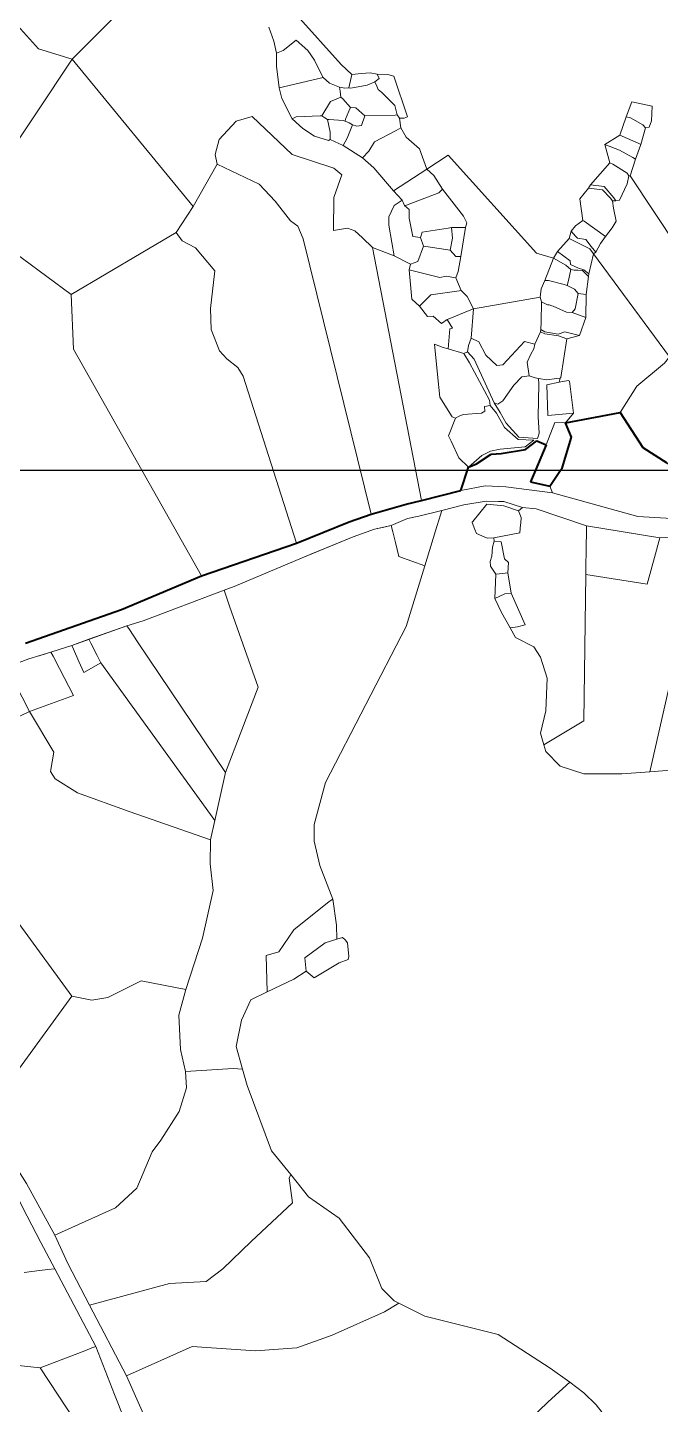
# Model space of a CAD drawing. Header units: metres. Extents: x 548568 to 557107, y 1817749 to 1829427.
# Drawn here: x 552610 to 552936, y 1822519 to 1823228 of the extents above; entities that cross this region are included whole.
import ezdxf

# ---------------------------------------------------------------- set-up
doc = ezdxf.new("R2010")
doc.units = ezdxf.units.M
doc.header["$LTSCALE"] = 28
doc.linetypes.add('LONG_DASHED', pattern=[7.5, 6, -1.5])
for name, color, linetype, lineweight in [('10', 7, 'Continuous', 13), ('23', 7, 'Continuous', 13), ('31', 7, 'Continuous', 13), ('34', 7, 'LONG_DASHED', 40), ('54', 7, 'Continuous', 25)]:
    doc.layers.add(name, color=color, linetype=linetype, lineweight=lineweight)

msp = doc.modelspace()

# ---------------------------------------------------------------- linework, layer by layer
at = {"layer": '10'}
for p, q in [((552595.83, 1823155.82), (552633.04, 1823211.65)), ((552695.26, 1823135.81), (552633.04, 1823211.65)), ((552739.54, 1823196.98), (552762.27, 1823202.21)), ((552800.27, 1823183.09), (552801.49, 1823181.22)), ((552802.2, 1823176.35), (552801.49, 1823181.22)), ((552914.91, 1823172.53), (552907.18, 1823167.67)), ((552925.69, 1823167.79), (552928.22, 1823176.36)), ((552772.53, 1823167.25), (552765.91, 1823170.23)), ((552782.45, 1823160.87), (552772.53, 1823167.25)), ((552907.18, 1823167.67), (552909.75, 1823158.25)), ((552909.75, 1823158.25), (552899.81, 1823146.91)), ((552707.67, 1823157.59), (552695.26, 1823135.81)), ((552815.57, 1823154.96), (552798.45, 1823143.81)), ((552919.57, 1823151.66), (552920.22, 1823151.61)), ((552802.97, 1823139.02), (552798.45, 1823143.81)), ((552898.92, 1823145.29), (552899.81, 1823146.91)), ((552804.06, 1823136.28), (552802.97, 1823139.02)), ((552912.97, 1823138.74), (552911.21, 1823138.75)), ((552695.26, 1823135.81), (552686.52, 1823122.42)), ((552686.52, 1823122.42), (552632.59, 1823090.53)), ((552835.47, 1823125.03), (552828.28, 1823124.91)), ((552835.47, 1823125.03), (552833.15, 1823109.99)), ((552888.88, 1823119.25), (552889.9, 1823123.04)), ((552591.55, 1823120.78), (552632.59, 1823090.53)), ((552812.36, 1823119.92), (552813.91, 1823115.36)), ((552888.88, 1823119.25), (552882.87, 1823112.66)), ((552798.81, 1823110.4), (552787.7, 1823114.62)), ((552787.7, 1823114.62), (552812.79, 1822984.49)), ((552798.81, 1823110.4), (552807.25, 1823106.14)), ((552876.4, 1823097.71), (552880.81, 1823109.2)), ((552882.87, 1823112.66), (552880.81, 1823109.2)), ((552902.64, 1823112.33), (552901.37, 1823111.45)), ((552806.47, 1823103.26), (552807.25, 1823106.14)), ((552898.98, 1823101.05), (552898.79, 1823099.69)), ((552833.33, 1823092.52), (552830.46, 1823099)), ((552873.88, 1823089.17), (552839.71, 1823083.09)), ((552873.88, 1823089.17), (552874.58, 1823086.73)), ((552897.64, 1823090.45), (552897.41, 1823078.6)), ((552839.71, 1823083.09), (552838.38, 1823067.96)), ((552897.41, 1823078.6), (552890.43, 1823081.24)), ((552894.2, 1823069.43), (552897.41, 1823078.6)), ((552871.29, 1823064.84), (552874.19, 1823071.25)), ((552874.19, 1823071.25), (552874.3, 1823072.53)), ((552887.6, 1823067.74), (552894.2, 1823069.43)), ((552834.7, 1823060.1), (552826.51, 1823062.56)), ((552915.16, 1823029.74), (552886.94, 1823024.37)), ((552915.16, 1823029.74), (552886.94, 1823024.37)), ((552886.94, 1823024.37), (552891.03, 1823029.34)), ((552871.55, 1823000), (552877.02, 1823013.15)), ((552872.3, 1823015.16), (552877.02, 1823013.15)), ((552837.14, 1823001.57), (552833.11, 1822989.57)), ((552884.48, 1823000), (552878.9, 1822991.73)), ((552878.9, 1822991.73), (552880.32, 1822988.39)), ((552862.76, 1822979.04), (552864.91, 1822980.84)), ((552850.24, 1822963.55), (552850.18, 1822965.2)), ((552850.57, 1822934.01), (552851.1, 1822946.46)), ((552857.29, 1822947.1), (552859.02, 1822936.65)), ((552897.42, 1822946.3), (552929.04, 1822941.4)), ((552647.77, 1822900.79), (552706.43, 1822819.61)), ((552611.16, 1822875.81), (552633.67, 1822883.98)), ((552597.55, 1822869.2), (552611.16, 1822875.81)), ((552875.85, 1822858.56), (552876.84, 1822855.09)), ((552876.84, 1822855.09), (552884.26, 1822847.65)), ((552884.26, 1822847.65), (552896.42, 1822843.6)), ((552930.49, 1822844.76), (552949.76, 1822846.3)), ((552706.43, 1822819.61), (552711.97, 1822844.27)), ((552896.42, 1822843.6), (552916, 1822843.6)), ((552916, 1822843.6), (552930.49, 1822844.76)), ((552704.3, 1822809.66), (552706.43, 1822819.61)), ((552769.32, 1822758.45), (552763.25, 1822756.68)), ((552632.8, 1822729.11), (552587.71, 1822667.22)), ((552793.78, 1822566.57), (552801.27, 1822571.04)), ((552616.55, 1822537.72), (552634.81, 1822510.15))]:
    msp.add_line(p, q, dxfattribs=at)
for points in [[(552633.04, 1823211.65), (552615.67, 1823217.08), (552580.01, 1823256.69), (552570.55, 1823285.07), (552552.56, 1823283.69), (552540.63, 1823280.53)], [(552633.04, 1823211.65), (552653.7, 1823232.26), (552676.43, 1823241.38), (552709.51, 1823263.43)], [(552776.97, 1823203.79), (552771.43, 1823208.9), (552748.63, 1823234.38)], [(552734.33, 1823228.09), (552736.77, 1823220.97), (552738.21, 1823214.78)], [(552738.21, 1823214.78), (552738.14, 1823208.14), (552739.54, 1823196.98)], [(552762.27, 1823202.21), (552760.88, 1823204.86), (552757.82, 1823211.24), (552754.35, 1823216.13), (552748.42, 1823221.45), (552741.64, 1823216.19), (552738.21, 1823214.78)], [(552770.62, 1823197.22), (552765.46, 1823199.25), (552762.27, 1823202.21)], [(552776.97, 1823203.79), (552776.72, 1823202.24), (552775.39, 1823196.86)], [(552790.11, 1823203.96), (552786.41, 1823204.72), (552782.01, 1823204.36), (552776.97, 1823203.79)], [(552788.77, 1823199.96), (552791.02, 1823201.75), (552790.11, 1823203.96)], [(552801.49, 1823181.22), (552803.88, 1823181.33), (552805.73, 1823181.95), (552798.62, 1823203), (552795.58, 1823203.81), (552790.11, 1823203.96)], [(552739.54, 1823196.98), (552740.94, 1823191.38), (552746.23, 1823180.98)], [(552775.39, 1823196.86), (552773.39, 1823196.68), (552770.62, 1823197.22)], [(552770.62, 1823197.22), (552770.96, 1823195.15), (552771.26, 1823192.04)], [(552788.77, 1823199.96), (552784.9, 1823198.32), (552776.57, 1823196.74), (552775.39, 1823196.86)], [(552800.27, 1823183.09), (552799.1, 1823187.78), (552792.27, 1823194.65), (552790.54, 1823196.09), (552789.9, 1823197.76), (552788.77, 1823199.96)], [(552771.26, 1823192.04), (552765.94, 1823189.93), (552761.62, 1823182.43)], [(552771.26, 1823192.04), (552772.4, 1823191.18), (552776.29, 1823186.71)], [(552776.29, 1823186.71), (552775.5, 1823184.96), (552773.8, 1823180.7), (552773.62, 1823179.8)], [(552783.76, 1823182.43), (552779, 1823186.69), (552776.29, 1823186.71)], [(552928.22, 1823176.36), (552930, 1823176.58), (552931.34, 1823179.84), (552931.54, 1823187.43), (552921.16, 1823189.7), (552918.29, 1823182.01), (552914.91, 1823172.53)], [(552787.7, 1823114.62), (552782.51, 1823119.66), (552778.53, 1823123.32), (552774.85, 1823124.65), (552767.56, 1823123.43), (552767.66, 1823140.4), (552771.83, 1823152.2), (552767.79, 1823155.56), (552746.33, 1823162.67), (552725.77, 1823182.19), (552717.53, 1823179.82), (552708.71, 1823170.36), (552706.57, 1823162.58), (552707.67, 1823157.59)], [(552761.62, 1823182.43), (552760.63, 1823182.49), (552748.35, 1823181.95), (552746.23, 1823180.98)], [(552746.23, 1823180.98), (552751.71, 1823175.89), (552757.74, 1823171.95), (552764.93, 1823169.8), (552765.91, 1823170.23)], [(552761.62, 1823182.43), (552763.13, 1823181.46), (552764.41, 1823180.58)], [(552764.41, 1823180.58), (552765.28, 1823180.67), (552772.55, 1823180.03), (552773.62, 1823179.8)], [(552764.41, 1823180.58), (552765.78, 1823174.13), (552765.91, 1823170.23)], [(552773.62, 1823179.8), (552775.71, 1823178.97), (552777.3, 1823177.82)], [(552777.3, 1823177.82), (552779.5, 1823177.1), (552781.93, 1823177.56), (552783.76, 1823182.43)], [(552783.76, 1823182.43), (552799.3, 1823182.85), (552800.27, 1823183.09)], [(552928.22, 1823176.36), (552926.84, 1823177.91), (552920.45, 1823181.55), (552918.29, 1823182.01)], [(552777.3, 1823177.82), (552774.68, 1823171.07), (552772.53, 1823167.25)], [(552802.2, 1823176.35), (552799.81, 1823174.95), (552788.59, 1823169.08), (552785.79, 1823164.34), (552782.45, 1823160.87)], [(552802.2, 1823176.35), (552804.97, 1823171.51), (552811.79, 1823165.54), (552815.57, 1823154.96)], [(552925.69, 1823167.79), (552924.33, 1823168.44), (552916.23, 1823172.04), (552914.91, 1823172.53)], [(552923.1, 1823160.19), (552921.73, 1823161.03), (552914.86, 1823164.75), (552907.18, 1823167.67)], [(552920.22, 1823151.61), (552923.1, 1823160.19), (552925.69, 1823167.79)], [(552782.45, 1823160.87), (552788.38, 1823155.68), (552798.45, 1823143.81)], [(552880.81, 1823109.2), (552872.08, 1823111.74), (552826.66, 1823162.17), (552815.57, 1823154.96)], [(552919.57, 1823151.66), (552918.66, 1823152.99), (552911.4, 1823157.62), (552909.75, 1823158.25)], [(552707.67, 1823157.59), (552729.38, 1823147.26), (552737.59, 1823138.54), (552745.48, 1823128.36), (552749.24, 1823125.62), (552751.93, 1823119.08), (552786.92, 1822977.29)], [(552815.57, 1823154.96), (552819.24, 1823151.77), (552823.73, 1823144.66)], [(552912.97, 1823138.74), (552914.78, 1823139.12), (552918.66, 1823147.46), (552919.57, 1823151.66)], [(552980.2, 1823071.89), (552969.09, 1823078.18), (552920.22, 1823151.61)], [(552823.73, 1823144.66), (552821.8, 1823142.83), (552805.07, 1823136.48), (552804.06, 1823136.28)], [(552835.47, 1823125.03), (552836.13, 1823127.4), (552834.47, 1823130.76), (552823.73, 1823144.66)], [(552898.92, 1823145.29), (552894.31, 1823139.76), (552895.93, 1823128.53)], [(552911.21, 1823138.75), (552910.03, 1823140.28), (552906.11, 1823144.32), (552898.92, 1823145.29)], [(552899.81, 1823146.91), (552906.9, 1823146.08), (552911.87, 1823140.26), (552912.97, 1823138.74)], [(552802.97, 1823139.02), (552798.88, 1823136.36), (552796.04, 1823130.52), (552796, 1823126.13), (552797.57, 1823117.26), (552798.81, 1823110.4)], [(552907.62, 1823120.4), (552911.03, 1823124.74), (552913, 1823128.34), (552911.75, 1823134.89), (552911.21, 1823138.75)], [(552804.06, 1823136.28), (552806.49, 1823134.18), (552806.54, 1823129.84), (552808.39, 1823120.3), (552812.36, 1823119.92)], [(552748.47, 1822962.39), (552721.1, 1823048.36), (552718.33, 1823052.86), (552712.62, 1823057.35), (552708.89, 1823061.54), (552704.54, 1823072.41), (552704.33, 1823083.21), (552706.4, 1823102.63), (552696.51, 1823114.47), (552689.64, 1823118.1), (552686.52, 1823122.42)], [(552828.28, 1823124.91), (552826.65, 1823124.63), (552813.13, 1823122.52), (552812.36, 1823119.92)], [(552827.65, 1823113.28), (552828.9, 1823119.44), (552828.28, 1823124.91)], [(552895.93, 1823128.53), (552892.18, 1823125.9), (552889.9, 1823123.04)], [(552889.9, 1823123.04), (552892.09, 1823120.6), (552893.17, 1823119.56), (552897.39, 1823118.77), (552900.21, 1823115.19), (552902.64, 1823112.33)], [(552907.62, 1823120.4), (552896.54, 1823128.26), (552895.93, 1823128.53)], [(552807.25, 1823106.14), (552810.91, 1823107.53), (552813.91, 1823115.36)], [(552813.91, 1823115.36), (552816.26, 1823114.96), (552827.65, 1823113.28)], [(552901.37, 1823111.45), (552899.55, 1823113.95), (552889.58, 1823118.98), (552888.88, 1823119.25)], [(552902.64, 1823112.33), (552904.98, 1823116.72), (552907.62, 1823120.4)], [(552833.15, 1823109.99), (552830.6, 1823110.12), (552827.65, 1823113.28)], [(552830.46, 1823099), (552831.72, 1823102.3), (552833.15, 1823109.99)], [(552889.76, 1823103.31), (552887.25, 1823105.68), (552880.81, 1823109.2)], [(552882.87, 1823112.66), (552889.45, 1823107.84), (552889.64, 1823105.95), (552893.71, 1823104.04), (552896.47, 1823103.2), (552898.98, 1823101.05), (552901.37, 1823111.45)], [(552915.16, 1823029.74), (552923.67, 1823043.36), (552938.03, 1823055.05), (552940.5, 1823058.33), (552901.37, 1823111.45)], [(552811.9, 1823084.45), (552807.95, 1823088.12), (552806.47, 1823103.26)], [(552830.46, 1823099), (552825.55, 1823099.86), (552822.35, 1823099.25), (552806.47, 1823103.26)], [(552887.8, 1823095.15), (552888.47, 1823097.73), (552889.76, 1823103.31)], [(552898.79, 1823099.69), (552895.83, 1823102.83), (552893.32, 1823102.97), (552891.54, 1823103.03), (552889.76, 1823103.31)], [(552876.4, 1823097.71), (552874.47, 1823093.4), (552873.88, 1823089.17)], [(552887.8, 1823095.15), (552886.37, 1823095.56), (552878.22, 1823097.74), (552876.4, 1823097.71)], [(552893.5, 1823091.07), (552891.55, 1823093.3), (552887.8, 1823095.15)], [(552890.43, 1823081.24), (552891.93, 1823083.13), (552893.5, 1823091.07), (552897.64, 1823090.45), (552898.79, 1823099.69)], [(552632.59, 1823090.53), (552633.8, 1823062.26), (552699.61, 1822945.7)], [(552833.33, 1823092.52), (552832.22, 1823092.41), (552817.75, 1823090.31), (552813.96, 1823086.54), (552811.9, 1823084.45)], [(552839.71, 1823083.09), (552836.37, 1823089.49), (552833.33, 1823092.52)], [(552826.14, 1823077.55), (552823.18, 1823075.53), (552818.88, 1823079.36), (552815.99, 1823079.16), (552811.9, 1823084.45)], [(552839.71, 1823083.09), (552836.62, 1823081.87), (552828.24, 1823078.49), (552826.14, 1823077.55)], [(552874.58, 1823086.73), (552874.39, 1823076.36), (552874.3, 1823072.53)], [(552890.43, 1823081.24), (552887.46, 1823081.45), (552880.63, 1823084.43), (552879.9, 1823084.66), (552878.64, 1823085.09), (552877.81, 1823085.2), (552874.58, 1823086.73)], [(552826.51, 1823062.56), (552827.39, 1823072.86), (552828.78, 1823073.2), (552826.14, 1823077.55)], [(552836.49, 1823061), (552837.08, 1823064.28), (552838.38, 1823067.96)], [(552871.29, 1823064.84), (552865.94, 1823066.23), (552854.81, 1823054.29), (552851.6, 1823053.89), (552845.91, 1823059.19), (552842.41, 1823066.17), (552838.38, 1823067.96)], [(552874.19, 1823071.25), (552876.32, 1823070.25), (552883.44, 1823069.14), (552887.6, 1823067.74)], [(552874.3, 1823072.53), (552876.35, 1823071.34), (552883.2, 1823070.1), (552886.71, 1823071.28), (552894.2, 1823069.43)], [(552887.6, 1823067.74), (552884.53, 1823047.81), (552884.17, 1823047.49)], [(552826.51, 1823062.56), (552824, 1823063.25), (552819.58, 1823064.85), (552821.05, 1823049.35), (552822.29, 1823037.62), (552828.59, 1823027.48), (552830.41, 1823026.83)], [(552871.29, 1823064.84), (552870.7, 1823062.52), (552869.08, 1823059.69), (552867.21, 1823055.61), (552868.32, 1823048.61)], [(552868.32, 1823048.61), (552864.58, 1823048.07), (552860.4, 1823043.85), (552854.7, 1823035.8), (552852.2, 1823034.03), (552850.32, 1823034.69)], [(552873.12, 1823047.17), (552871.41, 1823047.55), (552868.32, 1823048.61)], [(552830.41, 1823026.83), (552832.32, 1823027.78), (552834.32, 1823028.74), (552843.73, 1823029.38), (552845.55, 1823030.45), (552845.33, 1823032.88), (552848.15, 1823033.34)], [(552837.14, 1823001.57), (552832.13, 1823006.34), (552828.16, 1823014.98), (552826.78, 1823017.67), (552830.41, 1823026.83)], [(552884.48, 1823000), (552885.25, 1823001.14), (552890.1, 1823016.97), (552886.94, 1823024.37)], [(552946.74, 1822995.76), (552942.86, 1823000.42), (552939.17, 1823003.78), (552926.77, 1823011.69), (552915.16, 1823029.74)], [(552946.74, 1822995.76), (552942.86, 1823000.42), (552939.17, 1823003.78), (552926.77, 1823011.69), (552915.16, 1823029.74)], [(552837.14, 1823001.57), (552841.25, 1823003.21), (552844.97, 1823005.72), (552848.71, 1823008.27), (552853.87, 1823008.55), (552866.42, 1823010.62), (552872.3, 1823015.16)], [(552837.14, 1823001.57), (552836.68, 1823000.21), (552833.11, 1822989.57)], [(552878.9, 1822991.73), (552869.04, 1822993.98), (552871.55, 1823000)], [(552839.23, 1822973.66), (552846.43, 1822982.51), (552855.32, 1822981.7), (552862.76, 1822979.04)], [(552823.32, 1822979.2), (552821.99, 1822974.88), (552820.78, 1822970.94), (552820.11, 1822968.74), (552814.58, 1822950.76)], [(552838.93, 1822973.07), (552838.87, 1822973.22), (552839.23, 1822973.66)], [(552863.98, 1822972.81), (552864.25, 1822975.72), (552862.76, 1822979.04)], [(552814.58, 1822950.76), (552801.26, 1822955.49), (552799.41, 1822962.83), (552798.05, 1822968.25), (552797.21, 1822971.59)], [(552850.18, 1822965.2), (552846.7, 1822965.03), (552841.26, 1822967.43), (552840.38, 1822969.56), (552838.93, 1822973.07)], [(552850.18, 1822965.2), (552863.52, 1822967.8), (552863.53, 1822967.92), (552863.9, 1822971.92), (552863.98, 1822972.81)], [(552897.42, 1822946.3), (552897.69, 1822963.19), (552897.73, 1822965.64), (552897.79, 1822969.65), (552897.82, 1822971.3)], [(552850.24, 1822963.55), (552849.5, 1822960.46), (552849.14, 1822955.68), (552848.15, 1822953), (552848.34, 1822950.56), (552851.1, 1822946.46)], [(552857.29, 1822947.1), (552857.73, 1822952.54), (552855.65, 1822954.31), (552853.96, 1822963.04), (552850.24, 1822963.55)], [(552935.55, 1822965.2), (552935.02, 1822963.28), (552933.3, 1822956.99), (552929.04, 1822941.4)], [(552951.41, 1822957.02), (552949.13, 1822927), (552930.49, 1822844.76)], [(552767.28, 1822779.15), (552760.56, 1822796.42), (552757.69, 1822808.9), (552757.69, 1822817.53), (552763.49, 1822839.23), (552804.96, 1822919.47), (552814.58, 1822950.76)], [(552851.1, 1822946.46), (552854.57, 1822946.74), (552857.29, 1822947.1)], [(552897.42, 1822946.3), (552896.48, 1822871), (552875.85, 1822858.56)], [(552711.24, 1822938.23), (552711.96, 1822936.17), (552714.11, 1822930.06)], [(552850.57, 1822934.01), (552855.78, 1822936.39), (552859.02, 1822936.65)], [(552858.51, 1822918.84), (552853.98, 1822926.81), (552850.57, 1822934.01)], [(552858.51, 1822918.84), (552862.36, 1822919.42), (552866.29, 1822920.36), (552859.02, 1822936.65)], [(552714.11, 1822930.06), (552728.77, 1822888.35), (552711.97, 1822844.27)], [(552661.13, 1822919.91), (552662.47, 1822917.92), (552666.73, 1822911.58), (552711.97, 1822844.27)], [(552875.85, 1822858.56), (552874.14, 1822864.55), (552876.84, 1822876.03), (552877.51, 1822892.92), (552874.14, 1822903.73), (552870.76, 1822909.14), (552861.31, 1822913.87), (552858.51, 1822918.84)], [(552632.91, 1822909.76), (552633.71, 1822907.92), (552636.54, 1822901.42)], [(552647.77, 1822900.79), (552645.86, 1822904.6), (552642.64, 1822911.02), (552641.68, 1822912.94)], [(552622.11, 1822906.38), (552623.21, 1822904.25), (552626.45, 1822897.98), (552633.67, 1822883.98)], [(552611.16, 1822875.81), (552603.59, 1822890.5), (552600.58, 1822896.34), (552599.4, 1822898.63)], [(552636.54, 1822901.42), (552639.01, 1822895.76), (552647.77, 1822900.79)], [(552704.3, 1822809.66), (552662.38, 1822824.25), (552635.85, 1822833.92), (552624.35, 1822841.13), (552621.8, 1822844.9), (552623.6, 1822854.89), (552611.16, 1822875.81)], [(552691.58, 1822732.68), (552700.14, 1822758.95), (552705.57, 1822783.55), (552704.09, 1822797.27), (552704.3, 1822809.66)], [(552632.8, 1822729.11), (552605.57, 1822766.62), (552599.49, 1822771.2), (552596.99, 1822775.89), (552591.74, 1822772.81)], [(552767.28, 1822779.15), (552765.35, 1822777.9), (552747.22, 1822763.27), (552739.42, 1822751.99), (552732.96, 1822750.06), (552733.43, 1822731.32)], [(552767.28, 1822779.15), (552769.19, 1822765.71), (552769.32, 1822758.45)], [(552763.25, 1822756.68), (552752.88, 1822748.92), (552753.46, 1822742.1)], [(552773.56, 1822758.16), (552772.25, 1822759.31), (552769.32, 1822758.45)], [(552775.16, 1822748.13), (552775.52, 1822749.58), (552774.84, 1822756.56), (552773.56, 1822758.16)], [(552753.46, 1822742.1), (552757.56, 1822738.63), (552770.52, 1822746.4), (552775.16, 1822748.13)], [(552733.43, 1822731.32), (552747.14, 1822737.88), (552753.46, 1822742.1)], [(552691.58, 1822732.68), (552668.49, 1822737.08), (552651.37, 1822728.53), (552643.2, 1822727.18), (552632.8, 1822729.11)], [(552691.33, 1822690.3), (552688.78, 1822701.69), (552687.87, 1822719.4), (552691.58, 1822732.68)], [(552720.79, 1822691.51), (552717.41, 1822703.33), (552720.29, 1822716.77), (552725.08, 1822727.32), (552733.43, 1822731.32)], [(552624.06, 1822606.05), (552655.38, 1822620.12), (552666.37, 1822630.34), (552674.27, 1822649), (552678.7, 1822655.01), (552688.08, 1822669.73), (552691.86, 1822681.99), (552691.33, 1822690.3)], [(552720.79, 1822691.51), (552715.94, 1822691.93), (552691.33, 1822690.3)], [(552745.52, 1822637.29), (552735.63, 1822649.59), (552723.17, 1822683.18), (552720.79, 1822691.51)], [(552641.96, 1822570.03), (552683.17, 1822581.27), (552702.1, 1822582.17), (552710.55, 1822588.78), (552725.26, 1822602.82), (552746.5, 1822622.76), (552744.74, 1822635.4), (552745.52, 1822637.29)], [(552801.27, 1822571.04), (552798.78, 1822572.29), (552792.47, 1822578.6), (552786.17, 1822594.37), (552770.41, 1822614.87), (552754.66, 1822625.91), (552745.52, 1822637.29)], [(552608.25, 1822586.79), (552616.25, 1822587.81), (552620.53, 1822588.35), (552624.15, 1822588.81)], [(552889.15, 1822530.31), (552879.14, 1822537.6), (552852.35, 1822554.94), (552814.54, 1822564.4), (552801.27, 1822571.04)], [(552661, 1822533.66), (552694.88, 1822548.71), (552727.33, 1822546.51), (552748.61, 1822548.02), (552766.85, 1822554.52), (552793.78, 1822566.57)], [(552645.19, 1822548.79), (552643.24, 1822548.04), (552639.5, 1822546.59), (552616.55, 1822537.72)], [(552509.83, 1822424.72), (552502.92, 1822433.74), (552499.45, 1822447.02), (552501.59, 1822456.26), (552509.76, 1822472.61), (552505.54, 1822488.48), (552527.73, 1822508.72), (552556.55, 1822523.34), (552560.98, 1822531.11), (552571.69, 1822537.32), (552589.17, 1822540.75), (552616.55, 1822537.72)], [(552726.99, 1822465.93), (552778.87, 1822481.1), (552792.67, 1822488.48), (552848.55, 1822491.84), (552878.08, 1822520.21), (552889.15, 1822530.31)], [(552978.88, 1822446.71), (552965.96, 1822456.41), (552951.3, 1822463.74), (552939.02, 1822472.94), (552932.72, 1822479.25), (552920.11, 1822496.59), (552902.78, 1822518.67), (552896.47, 1822524.98), (552889.15, 1822530.31)]]:
    msp.add_lwpolyline(points, dxfattribs=at)
at = {"layer": '23'}
for p, q in [((552834.7, 1823060.1), (552836.49, 1823061)), ((552884.17, 1823047.49), (552883.69, 1823045.37)), ((552872.3, 1823015.16), (552877.02, 1823013.15)), ((552811.47, 1822976.37), (552823.32, 1822979.2)), ((552699.61, 1822945.7), (552748.47, 1822962.39)), ((552641.68, 1822912.94), (552661.13, 1822919.91)), ((552632.91, 1822909.76), (552641.68, 1822912.94)), ((552624.15, 1822588.81), (552645.19, 1822548.79)), ((552661, 1822533.66), (552641.96, 1822570.03)), ((552673.72, 1822504.93), (552661, 1822533.66))]:
    msp.add_line(p, q, dxfattribs=at)
for points in [[(552834.7, 1823060.1), (552837.58, 1823055.34), (552847.89, 1823036), (552848.15, 1823033.34)], [(552850.32, 1823034.69), (552840.06, 1823057.2), (552836.49, 1823061)], [(552873.12, 1823047.17), (552873.21, 1823044.34), (552872.99, 1823027.41), (552873.37, 1823019.17), (552872.63, 1823016.4)], [(552884.17, 1823047.49), (552882.37, 1823047.31), (552877.44, 1823046.5), (552873.12, 1823047.17)], [(552848.15, 1823033.34), (552851.51, 1823029.36), (552855.65, 1823022.05), (552862.6, 1823015.78), (552870.77, 1823015.41), (552866.3, 1823012.06), (552853.28, 1823010.79), (552848.38, 1823009.81), (552843.93, 1823007.57), (552837.14, 1823001.57)], [(552850.32, 1823034.69), (552853.35, 1823029.75), (552856.53, 1823024.28), (552862.96, 1823017.01), (552872.63, 1823016.4)], [(552872.3, 1823015.16), (552866.42, 1823010.62), (552853.87, 1823008.55), (552848.71, 1823008.27), (552844.97, 1823005.72), (552841.25, 1823003.21), (552837.14, 1823001.57)], [(552833.11, 1822989.57), (552815.89, 1822985.29), (552812.79, 1822984.49)], [(552833.11, 1822989.57), (552815.89, 1822985.29), (552812.79, 1822984.49)], [(552880.32, 1822988.39), (552856.32, 1822991.41), (552845.71, 1822992.04), (552833.11, 1822989.57)], [(552941.75, 1822975.07), (552924.2, 1822976.17), (552880.32, 1822988.39)], [(552616.03, 1822904.48), (552632.91, 1822909.76), (552661.13, 1822919.91), (552669.54, 1822922.49), (552711.24, 1822938.23), (552716.46, 1822940.11), (552751.38, 1822954.97), (552777.66, 1822965.78), (552788.75, 1822969.61), (552797.21, 1822971.59), (552805.61, 1822975.07), (552811.47, 1822976.37), (552823.32, 1822979.2), (552834.63, 1822982.14), (552846.09, 1822984.14), (552855.23, 1822983.86), (552864.91, 1822980.84), (552871.97, 1822980.06), (552897.82, 1822971.3), (552935.55, 1822965.2)], [(552812.79, 1822984.49), (552804.92, 1822982.46), (552786.92, 1822977.29)], [(552812.79, 1822984.49), (552804.92, 1822982.46), (552786.92, 1822977.29)], [(552852.58, 1822983.94), (552846.09, 1822984.14), (552834.63, 1822982.14), (552823.32, 1822979.2)], [(552864.91, 1822980.84), (552855.23, 1822983.86), (552852.58, 1822983.94)], [(552864.91, 1822980.84), (552871.97, 1822980.06), (552897.82, 1822971.3)], [(552748.47, 1822962.39), (552775.6, 1822973.51), (552786.92, 1822977.29)], [(552748.47, 1822962.39), (552775.6, 1822973.51), (552786.92, 1822977.29)], [(552797.21, 1822971.59), (552805.61, 1822975.07), (552808.86, 1822975.79), (552811.47, 1822976.37)], [(552755.84, 1822956.8), (552777.66, 1822965.78), (552788.75, 1822969.61), (552792.74, 1822970.54), (552797.21, 1822971.59)], [(552897.82, 1822971.3), (552914.59, 1822968.59), (552935.55, 1822965.2)], [(552608.98, 1822910.94), (552658.52, 1822928.29), (552699.61, 1822945.7), (552748.47, 1822962.39)], [(552935.55, 1822965.2), (552938.65, 1822965.36), (552951.79, 1822965.91), (552952.09, 1822965.92)], [(552711.24, 1822938.23), (552716.46, 1822940.11), (552751.38, 1822954.97), (552755.84, 1822956.8)], [(552608.98, 1822910.94), (552658.52, 1822928.29), (552699.61, 1822945.7)], [(552661.13, 1822919.91), (552669.54, 1822922.49), (552711.24, 1822938.23)], [(552599.4, 1822898.63), (552610.65, 1822902.8), (552622.11, 1822906.38), (552632.91, 1822909.76)], [(552624.06, 1822606.05), (552609.46, 1822632.73), (552597.24, 1822652.24), (552587.71, 1822667.22)], [(552624.15, 1822588.81), (552616.84, 1822602.23), (552609.95, 1822615.86), (552603.86, 1822627.76), (552597.16, 1822638.67)], [(552624.06, 1822606.05), (552630.78, 1822591.57), (552641.96, 1822570.03)], [(552645.19, 1822548.79), (552654.86, 1822524.1), (552654.88, 1822524.04), (552659.81, 1822511.46)]]:
    msp.add_lwpolyline(points, dxfattribs=at)
at = {"layer": '31'}
for p, q in [((552871.55, 1823000), (552877.02, 1823013.15)), ((552884.48, 1823000), (552878.9, 1822991.73))]:
    msp.add_line(p, q, dxfattribs=at)
for points in [[(552883.69, 1823045.37), (552877.36, 1823044), (552877.98, 1823028.19), (552891.03, 1823029.34)], [(552883.69, 1823045.37), (552888.32, 1823046.15), (552889.06, 1823045.78), (552891.03, 1823029.34)], [(552877.02, 1823013.15), (552881.42, 1823024.5), (552886.94, 1823024.37)], [(552884.48, 1823000), (552885.25, 1823001.14), (552890.1, 1823016.97), (552886.94, 1823024.37)], [(552871.55, 1823000), (552869.04, 1822993.98), (552878.9, 1822991.73)]]:
    msp.add_lwpolyline(points, dxfattribs=at)
at = {"layer": '34'}
msp.add_lwpolyline([(552608.98, 1822910.94), (552658.52, 1822928.29), (552699.61, 1822945.7), (552748.47, 1822962.39), (552775.6, 1822973.51), (552786.92, 1822977.29), (552804.92, 1822982.46), (552812.79, 1822984.49), (552833.11, 1822989.57), (552837.14, 1823001.57), (552841.25, 1823003.21), (552848.71, 1823008.27), (552853.87, 1823008.55), (552866.42, 1823010.62), (552872.3, 1823015.16), (552877.02, 1823013.15), (552871.55, 1823000), (552869.04, 1822993.98), (552878.9, 1822991.73), (552884.48, 1823000), (552885.25, 1823001.14), (552890.1, 1823016.97), (552886.94, 1823024.37), (552915.16, 1823029.74), (552926.77, 1823011.69), (552939.17, 1823003.78)], dxfattribs=at)
at = {"layer": '54'}
msp.add_line((551000, 1823000), (556000, 1823000), dxfattribs=at)

doc.saveas('drawing.dxf')
